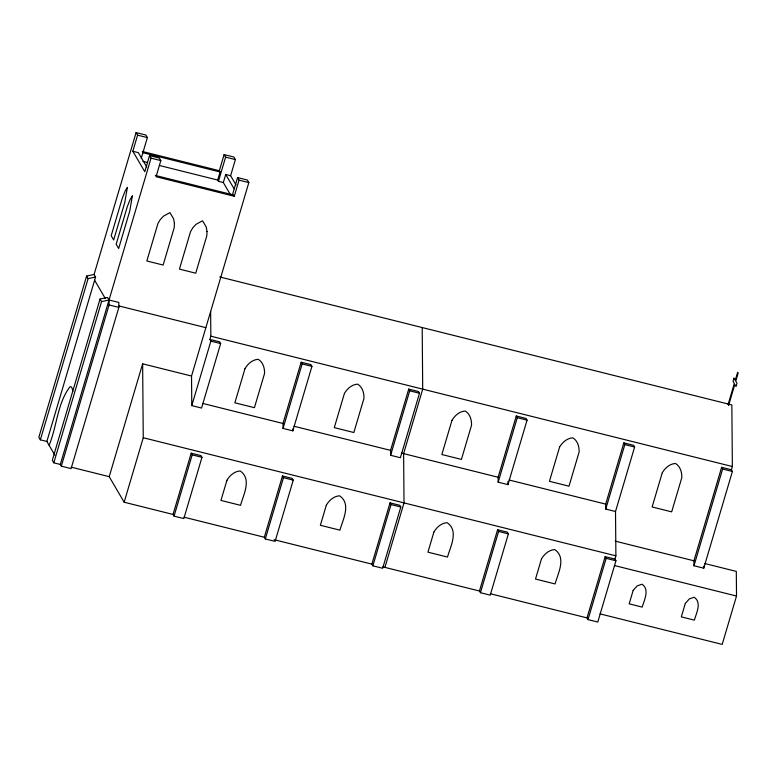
<?xml version="1.0" encoding="UTF-8"?>
<svg xmlns="http://www.w3.org/2000/svg" width="777" height="777" viewBox="0 0 777 777"><rect width="100%" height="100%" fill="white"/><g stroke="black" fill="none" stroke-linecap="round" stroke-linejoin="round"><path stroke-width="1.17" d="M141.239 158.323L147.377 137.597L145.882 135.043L136.101 132.595L94.075 274.466L86.606 276.058L38.85 437.276L40.346 439.831L46.863 441.462L54.856 455.118M40.346 439.831L88.102 278.613L86.606 276.058M46.863 441.462L95.571 277.02L94.075 274.466M232.449 194.852L237.568 177.583L239.054 180.138L234.285 196.26L156.051 176.709L160.829 160.586L159.334 158.032L149.553 155.585L144.784 171.707L132.818 151.272L137.597 135.149L136.101 132.595M49.106 445.289C56.983 426.427 57.265 403.292 69.998 386.761A30.206 6.206 -76 0 1 72.756 391.472M61.315 466.151L109.071 304.934L109.033 300.009L107.537 297.455L100.058 299.048L52.302 460.266L53.798 462.82L60.315 464.452L61.315 466.151L71.096 468.599L118.852 307.381L118.803 302.447L109.033 300.009L101.554 301.602L53.798 462.82M60.315 464.452L151.049 158.139L149.553 155.585M173.048 514.442L191.2 453.176L200.981 455.623L201.971 457.323L183.828 518.58L174.048 516.142L173.048 514.442L124.155 502.214L109.207 476.67L142.638 363.821L191.53 376.039L191.783 405.604L201.564 408.051L220.658 343.56L219.668 341.861L209.887 339.413L210.839 336.188L210.635 311.548M230.507 194.813L223.329 182.546L218.444 181.323L217.696 180.05L220.085 171.989L219.337 170.707L224.106 154.594L233.887 157.032L235.382 159.586L230.604 175.709L235.994 184.907M218.444 181.323L225.602 157.148L224.106 154.594M124.155 502.214L143.259 437.733L142.638 363.821M223.329 182.546L225.719 174.485L230.604 175.709M191.53 376.039L248.834 182.576L247.339 180.021L237.568 177.583M191.783 405.604L210.878 341.113L209.887 339.413M174.048 516.142L192.191 454.875L191.2 453.176M283.003 423.484L301.155 362.228L310.936 364.666L311.927 366.365L292.822 430.856L283.051 428.409L283.003 423.484L202.68 403.409M283.051 428.409L302.146 363.927L301.155 362.228M264.316 537.247L282.469 475.98L292.239 478.428L293.24 480.128L275.097 541.394L265.316 538.947L264.316 537.247L183.994 517.171M265.316 538.947L283.459 477.69L282.469 475.98M390.569 450.369L408.721 389.102L418.492 391.55L419.493 393.249L400.388 457.74L390.608 455.293L390.569 450.369L293.949 426.223M390.608 455.293L409.712 390.812L408.721 389.102M371.882 564.131L390.035 502.865L399.805 505.312L400.806 507.012L382.663 568.278L372.882 565.831L371.882 564.131L274.096 539.694M372.882 565.831L391.025 504.564L390.035 502.865M384.926 567.385L404.021 502.904L403.613 453.622L422.707 389.141L422.193 327.544M498.135 477.253L516.278 415.986L526.058 418.434L527.059 420.134L507.954 484.625L498.174 482.177L498.135 477.253L401.437 453.078M498.174 482.177L517.278 417.686L516.278 415.986M479.448 591.006L497.591 529.749L507.371 532.196L508.372 533.896L490.219 595.153L480.448 592.715L479.448 591.006L382.75 566.841M480.448 592.715L498.591 531.449L497.591 529.749M615.52 511.499L605.739 509.061L605.701 504.127L623.844 442.871L633.624 445.308L634.624 447.018L615.52 511.499L615.889 555.846L614.937 559.071L615.938 560.78L597.785 622.037L588.004 619.599L587.014 617.89L490.394 593.745M605.739 509.061L624.844 444.57L623.844 442.871M587.014 617.89L605.157 556.633L614.937 559.071M588.004 619.599L606.157 558.333L605.157 556.633M693.939 560.809L721.629 467.307L731.41 469.755L732.41 471.454L703.758 568.181L693.978 565.743L693.939 560.809L615.316 541.161M693.978 565.743L722.629 469.007L721.629 467.307M731.41 469.755L732.371 466.53L731.847 404.934L219.736 276.952M704.875 563.548L736.305 571.406L736.518 596.037L722.192 644.405L600.029 613.879M88.102 278.613L95.571 277.02M137.597 135.149L147.377 137.597M225.602 157.148L235.382 159.586M142.278 151.457L219.337 170.707M143.017 152.729L220.085 171.989M132.818 151.272L138.364 152.651L146.736 166.958M151.049 158.139L160.829 160.586M239.054 180.138L248.834 182.576M142.968 161.373L147.64 162.539M159.314 165.462L217.696 180.05M155.303 175.427L233.537 194.978L234.285 196.26M119.027 305.973L205.856 327.671M109.071 304.934L118.852 307.381M210.839 336.188L732.371 466.53M210.878 341.113L220.658 343.56M302.146 363.927L311.927 366.365M409.712 390.812L419.493 393.249M517.278 417.686L527.059 420.134M624.844 444.57L634.624 447.018M722.629 469.007L732.41 471.454M509.081 479.982L605.701 504.127M143.259 437.733L615.889 555.846M192.191 454.875L201.971 457.323M283.459 477.69L293.24 480.128M391.025 504.564L400.806 507.012M498.591 531.449L508.372 533.896M606.157 558.333L615.938 560.78M614.354 565.51L736.518 596.037M71.251 467.181L109.207 476.67M225.719 174.485L234.091 188.792M94.619 280.244L105.381 298.64M100.058 299.048L101.554 301.602M703.739 566.21L703.758 568.181M507.935 481.662L507.954 484.625M292.812 428.885L292.822 430.856M174.417 223.29L174.242 227.574L163.141 265.054L146.843 260.985L157.945 223.494L160.159 219.726L163.393 216.2L169.92 212.636L173.582 218.745L174.417 223.29M207.012 231.429L206.837 235.713L195.736 273.203L179.438 269.124L190.54 231.643L192.754 227.865L195.989 224.349L202.515 220.785L206.177 226.894L207.012 231.429M127.36 187.461L124.786 202.486L113.675 239.967L111.189 235.713L122.29 198.232L125.146 190.967L127.36 187.461M132.343 195.979L129.769 211.004L118.658 248.485L116.171 244.231L127.273 206.74L130.128 199.485L132.343 195.979M244.998 368.619L234.868 402.797L254.429 407.682L264.549 373.504C264.763 368.143 263.082 362.257 258.255 359.295C252.447 359.625 247.844 363.83 244.998 368.619M226.933 480.283L220.959 500.437L240.52 505.322C243.386 494.881 252.088 479.098 240.19 470.959C234.382 471.289 229.769 475.495 226.933 480.283M344.415 393.463L334.285 427.641L353.846 432.527L363.966 398.358C364.18 392.987 362.5 387.101 357.673 384.139C351.864 384.469 347.251 388.675 344.415 393.463M326.34 505.128L320.377 525.281L339.928 530.167C342.803 519.726 351.505 503.943 339.607 495.804C333.799 496.134 329.186 500.339 326.34 505.128M451.971 420.347L441.851 454.526L461.412 459.411L471.532 425.233C471.746 419.871 470.066 413.986 465.238 411.023C459.43 411.354 454.817 415.559 451.971 420.347M433.906 532.012L427.942 552.165L447.494 557.051C450.369 546.61 459.071 530.827 447.173 522.688C441.365 523.018 436.752 527.224 433.906 532.012M559.566 447.134L549.446 481.313L568.997 486.198L579.127 452.02C579.331 446.658 577.651 440.773 572.834 437.81C567.025 438.141 562.412 442.346 559.566 447.134M541.472 558.896L535.508 579.05L555.06 583.935C557.935 573.494 566.637 557.701 554.739 549.572C548.931 549.902 544.318 554.098 541.472 558.896M662.247 472.795L652.117 506.973L671.678 511.858L681.798 477.68C682.012 472.319 680.331 466.433 675.504 463.471C669.696 463.801 665.083 468.007 662.247 472.795M633.158 590.413L629.176 603.846L642.22 607.099C644.133 600.145 649.931 589.617 642.006 584.197L637.189 585.877L633.158 590.413M734.022 378.185L733.061 381.41L734.314 383.537L728.098 404.496L728.593 404.118L728.603 405.351L734.809 384.392L736.052 386.519L737.004 383.294L735.761 381.167L738.15 373.106L737.655 372.261L735.265 380.322L734.022 378.185M685.314 603.447L681.332 616.88L694.366 620.133C696.289 613.179 702.087 602.651 694.152 597.231L689.335 598.912L685.314 603.447"/></g></svg>
